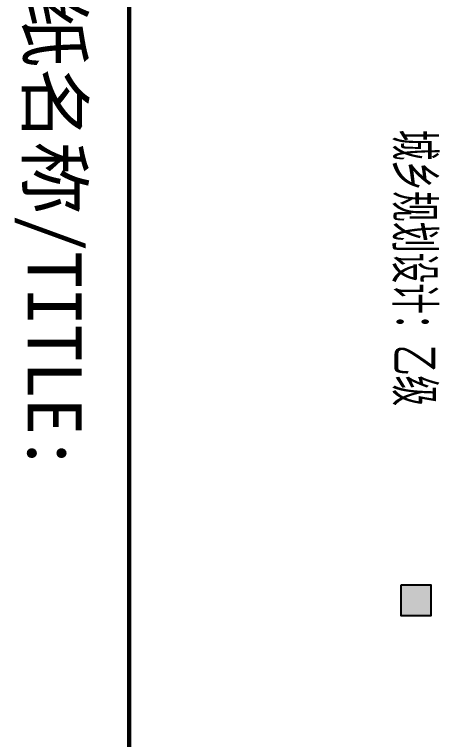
# Model space of a CAD drawing. Extents: x -737978 to 768813, y -372247 to 1140308.
# Drawn here: x -636394 to -635715, y -337623 to -336466 of the extents above; entities that cross this region are included whole.
import ezdxf
from ezdxf.enums import TextEntityAlignment as Align

# ---------------------------------------------------------------- set-up
doc = ezdxf.new("R2010")
doc.units = 0
doc.header["$LTSCALE"] = 10
doc.header["$MEASUREMENT"] = 0
doc.layers.get('0').update_dxf_attribs({"linetype": 'CONTINUOUS'})
doc.layers.add('PUB_TITLE', color=4, linetype='CONTINUOUS')
doc.styles.add('-仿宋_GB2312', font='GBENOR.shx', dxfattribs={"bigfont": 'GBCBIG.shx'})
doc.styles.add('-宋体', font='', dxfattribs={"width": 0.8})
doc.styles.get('-宋体').set_extended_font_data('SimSun')

# ---------------------------------------------------------------- blocks, each defined once
blk = doc.blocks.new('TQ1')
at = {"layer": 'PUB_TITLE'}
blk.add_hatch(color=7, dxfattribs=at).paths.add_polyline_path([(-46611.5, -395349), (-46611.5, -395214), (-46746.5, -395214), (-46746.5, -395349)])
at = {"layer": 'PUB_TITLE', "color": 7}
blk.add_lwpolyline([(-46746.5, -395349), (-46611.5, -395349), (-46611.5, -395214), (-46746.5, -395214)], close=True, dxfattribs=at)
at = {"layer": 'PUB_TITLE', "const_width": 20}
blk.add_lwpolyline([(-49854.8, -396558.8), (-43854.8, -396558.8)], dxfattribs=at)
at = {"layer": 'PUB_TITLE', "color": 7, "style": '-仿宋_GB2312'}
blk.add_text('城乡规划设计：乙级', height=190, dxfattribs=at).set_placement((-48158.7, -395386.5), align=Align.CENTER)
at = {"layer": 'PUB_TITLE', "style": '-宋体'}
blk.add_text('图纸名称/TITLE:', height=240, dxfattribs=at).set_placement((-49704.8, -397011.1))

msp = doc.modelspace()

# ---------------------------------------------------------------- block references
at = {"xscale": 0.3583835528172438, "yscale": 0.3583835528172438, "zscale": 0.3583835528172438, "rotation": 270}
msp.add_blockref('TQ1', (-494090.3, -354129.5), dxfattribs=at)

doc.saveas('drawing.dxf')
